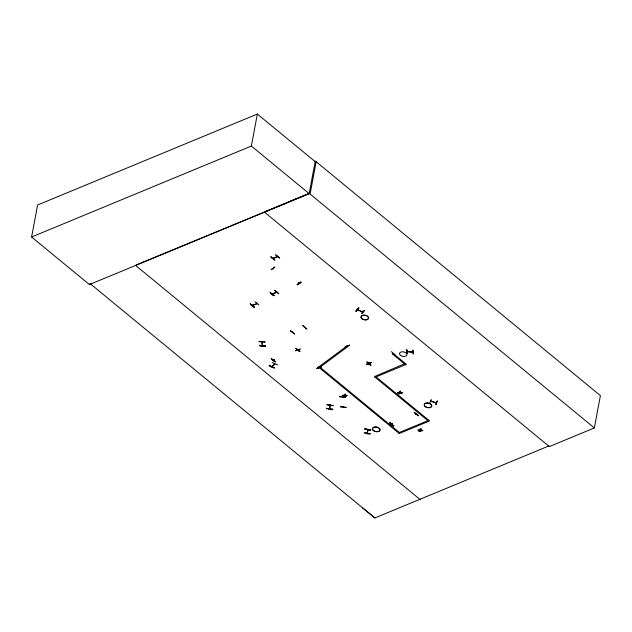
<?xml version="1.0" encoding="UTF-8"?>
<svg xmlns="http://www.w3.org/2000/svg" width="632" height="632" viewBox="0 0 632 632"><rect width="100%" height="100%" fill="white"/><g stroke="black" fill="none" stroke-linecap="round" stroke-linejoin="round"><path stroke-width="0.95" d="M340.237 406.787L346.265 407.466L340.277 406.542M332.811 409.07C333.017 410.934 326.333 408.548 326.791 408.146M327.076 404.764L333.096 405.689L327.123 404.496M329.983 405.215L329.588 408.77M329.857 408.849L330.007 405.286M271.736 366.639L274.715 364.166M272.234 366.449L271.768 366.56M274.952 363.929L272.037 366.686M263.734 345.514C269.382 346.052 259.002 347.015 259.436 345.183M259.397 345.467L265.416 345.878M304.569 327.234L304.434 327.123M364.364 432.47C363.874 432.857 370.486 435.337 370.376 433.473M364.814 429.017L370.81 430.116L364.846 428.844M367.698 429.594L367.184 433.204L367.334 432.486M367.65 429.61L367.879 429.989M367.453 433.212L367.935 429.649L367.856 430.037M364.316 432.754L370.336 433.702M316.197 161.492L310.257 193.218L264.239 211.973L549.358 446.571L594.349 427.951L600.4 395.624L315.281 161.026L309.174 193.621L89.412 284.566L31.6 237L37.588 205.005L257.35 114.06L315.163 161.626M31.6 237L251.37 146.055L257.35 114.06M250.438 303.629C249.522 304.19 254.151 307.997 254.396 306.883M252.721 305.272L252.982 304.924M252.934 305.367L252.863 304.924M258.946 305.003L254.988 301.74M257.074 303.226L256.932 303.771L256.402 303.455M274.715 260.163C276.2 259.918 269.603 257.888 271.017 256.6M271.302 269.485L274.659 267.067M273.482 257.856L272.913 258.401L277.464 256.521M273.482 258.362L273.617 257.975M259.025 341.446L265.005 342.094M273.553 268.853L273.016 268.56L273.617 268.521M286.683 202.927L136.338 264.903M270.235 292.221C269.319 292.782 273.956 296.598 274.193 295.476M277.021 256.394L277.156 256.505M261.972 341.478L262.525 345.617M261.996 342.023L262.256 341.572M262.138 342.038L262.185 341.493M262.193 345.333L262.304 344.93M272.668 293.517L272.1 294.062M272.684 294.038L272.803 293.627M279.557 257.935L275.789 254.815M265.045 341.912L258.994 341.628M274.786 290.341L278.744 293.596M276.342 292.166L276.208 292.055M276.792 292.308L276.65 291.7L276.144 292.387M269.264 365.178C268.474 365.936 274.43 368.748 274.486 367.642M271.515 358.305C270.591 358.858 275.197 362.689 275.441 361.575M272.234 362.602L277.622 364.901M274.067 359.719L273.948 360.129L273.925 359.608M297.095 284.44C299.37 284.361 304.687 279.415 297.309 284.85M298.336 283.27L298.336 282.852M298.47 282.765L298.81 283.499M300.753 281.935L300.966 282.362M292.758 331.958L292.474 332.353M292.9 332.069L292.671 332.519M290.42 330.844L294.536 333.815M295.831 348.485L300.01 351.653L295.879 348.224M295.815 350.705L300.326 349.022L295.571 350.776M297.49 350.381L297.277 349.938M297.419 350.049L297.814 350.215M302.775 325.512L306.789 328.956M298.47 350.104L298.628 350.041M317.169 368.575C315.818 367.903 322.636 367.982 321.577 366.276M318.939 366.75L318.781 367.224L318.781 366.813M329.675 408.493L329.746 408.122M329.951 408.154L329.683 408.454M345.246 346.818L349.757 345.127L345.175 346.992M347.545 345.791L347.9 346.21M345.601 397.149L339.574 396.58M358.794 307.997L356.148 310.976M357.578 309.23L357.451 309.822L362.8 312.082M362.349 311.394L362.713 312.066L357.546 309.72L357.72 309.245M358.091 309.404L357.996 310.059L357.412 309.838M358.154 309.617L357.917 310.059M356.1 311.244L358.834 307.989M345.57 394.755C343.769 395.608 345.38 394.376 345.238 393.965M345.175 395.032L345.325 396.051A1.003 0.6 10.6 0 0 345.862 396.24L347.221 395.514M345.198 395.047L344.021 394.787L345.19 394.226M343.137 407.063L343.192 406.542M343.397 406.566L343.35 407.103M346.928 395.269C346.842 396.635 344.408 395.758 345.799 394.953M364.237 310.273L364.482 310.668L361.804 313.654L361.551 313.259M362.381 311.26C362.318 312.832 362.16 310.668 362.894 311.434L362.831 311.939M362.981 311.513L362.808 311.9M371.008 362.381C356.946 368.338 380.78 359.545 366.426 364.245M370.968 365.02C370.715 366.181 366.228 362.223 367.042 361.749M368.148 363.25L368.369 362.855M369.515 363.55L369.459 363.052M367.54 432.517L367.232 432.888M395.332 355.145L391.406 351.668M393.396 353.644L392.812 353.383M389.983 422.413C389.059 422.966 393.665 426.798 393.91 425.676M392.535 423.827L392.417 424.238L392.393 423.717M406.716 349.496L406.692 353.462L407.079 353.225M406.992 351.1L406.842 351.558L412.862 352.056M406.961 351.55L407.048 351.068C408.154 351.384 407.024 352.237 407.537 351.147M404.812 363.677L374.389 376.632L427.919 420.675M400.585 391.295L400.285 391.05M402.347 392.685L400.807 393.562L400.617 393.104M400.57 393.365L401.802 392.614M402.292 392.954L402.047 392.44M412.254 351.668L412.254 352.008M412.775 350.017L413.107 353.944M414.3 412.593L418.479 415.761L414.347 412.325M415.888 414.158L415.745 414.047M422.848 430.36L421.623 431.119L420.003 428.946M422.634 430.187L422.144 430.637L420.793 429.215M420.201 429.112L421.038 428.875M420.746 429.483L421.236 429.033M429.878 402.71L431.261 399.487M431.324 401.036L431.19 401.502L430.748 401.194M435.835 402.379L436.443 402.734M437.21 400.854L436.056 404.622L435.78 404.267M370.818 430.044L364.822 428.907M327.084 404.693L333.111 405.594M298.565 350.373L298.162 350.01M368.748 363.55L368.377 363.226M290.53 330.781L294.473 334.044M274.399 367.919L269.177 365.454L274.43 367.863M435.732 404.535L437.249 401.107M254.088 307.247L250.146 303.968L254.34 307.152M274.091 295.737L270.172 292.434L274.122 295.689M271.207 358.66L275.149 361.915M275.355 361.812L271.405 358.565M366.955 361.994L370.881 365.257M389.675 422.769L393.618 426.023M389.897 422.65L393.823 425.921M277.029 256.671L277.551 256.703M252.895 305.406L252.287 305.446L256.845 303.581M406.337 349.725L406.692 353.454M406.976 353.446L406.637 349.693L407.024 353.493M273.356 360.145L274.012 360.074M297.727 350.065L297.269 350.199M392.748 353.715L393.317 353.683M392.29 424.072L391.816 424.23L392.472 424.159M415.69 414.379L416.196 414.173M271.223 269.682L274.857 267.178M355.832 311.094L358.518 308.108M356.061 311.181L358.755 308.171M361.504 313.527L364.237 310.486M274.904 260.076L270.986 256.774M277.527 256.687L273.048 258.512M272.147 294.022L276.65 292.174M273.071 268.592L273.632 268.734M298.28 283.183L298.691 283.452M273.403 360.129L273.822 359.964M392.393 424.214L392.077 424.349M415.738 414.363L416.148 414.189M287.631 202.287L309.23 193.353L594.349 427.951M279.747 258.077L275.623 254.886M272.281 294.157L276.737 292.324L276.618 291.731M375.163 377.264L406.392 364.34L393.12 353.517M398.46 432.865L428.804 420.312M362.46 507.749L374.887 517.94L548.687 446.018L549.358 446.571M273.569 360.248L273.956 360.074M316.988 368.361L321.562 366.497L316.948 368.409M392.796 353.699L393.254 353.509L392.314 353.857L405.507 364.711M366.378 364.514L371.016 362.665M415.872 414.474L416.283 414.308M400.238 391.319C397.71 391.548 400.577 393.286 401.755 392.875M319.12 367.508L318.757 367.176M274.786 290.546L278.744 293.801M295.879 348.43L299.805 351.692M400.514 391.571L399.574 391.974L401.999 392.709M414.347 412.538L418.273 415.785M259.412 345.625L265.432 346.091M412.807 352.182L406.85 351.692M339.518 396.746L345.554 397.283M347.766 346.51L347.458 346.257M252.429 305.58L256.987 303.692M413.36 353.975L413.028 350.27M251.37 146.055L309.174 193.621M376.048 376.901L429.578 420.944L399.234 433.497L319.326 367.753L320.211 367.389L399.345 432.501M135.43 265.274L420.549 499.873M89.768 283.341L374.887 517.94M302.752 325.725L306.797 328.988M300.753 282.188L297.119 284.708M262.217 345.593L261.893 341.983M344.693 396.517C342.378 397.354 342.433 393.452 344.693 396.517M399.748 393.61C397.433 394.447 397.488 390.544 399.748 393.61M420.438 431.214C418.123 432.051 418.179 428.148 420.438 431.214M326.744 408.406L332.764 409.354L326.744 408.406M256.797 303.123L256.734 303.605L256.797 303.123M342.299 395.348C344.203 399.337 346.391 394.463 342.299 395.348M397.354 392.44C399.258 396.43 401.446 391.556 397.354 392.44M418.044 430.044C419.956 434.034 422.137 429.16 418.044 430.044M430.676 401.217L436.42 402.884L430.7 401.209M346.857 346.067L319.334 366.505L320.29 367.034L347.813 346.597L346.857 346.067M361.938 318.741A3.784 2.267 10.6 0 0 368.314 318.741A3.784 2.267 10.6 0 0 364.056 315.234A3.784 2.267 10.6 0 0 361.938 318.741M361.946 318.631A3.808 2.283 10.6 0 0 368.353 318.631A3.808 2.283 10.6 0 0 364.072 315.107A3.808 2.283 10.6 0 0 361.946 318.631M400.396 355.303A3.784 2.267 10.6 0 0 406.763 355.303A3.784 2.267 10.6 0 0 402.505 351.795A3.784 2.267 10.6 0 0 400.396 355.303M373.386 430.582A3.8 2.275 10.6 0 0 379.785 430.582A3.8 2.275 10.6 0 0 375.511 427.066A3.8 2.275 10.6 0 0 373.386 430.582M373.401 430.471A3.808 2.283 10.6 0 0 379.808 430.471A3.808 2.283 10.6 0 0 375.527 426.948A3.808 2.283 10.6 0 0 373.401 430.471M425.162 406.518A3.8 2.275 10.6 0 0 431.561 406.518A3.8 2.275 10.6 0 0 427.287 402.995A3.8 2.275 10.6 0 0 425.162 406.518A3.8 2.275 10.6 0 0 431.561 406.518A3.8 2.275 10.6 0 0 427.279 403.003A3.8 2.275 10.6 0 0 425.162 406.526"/></g></svg>
